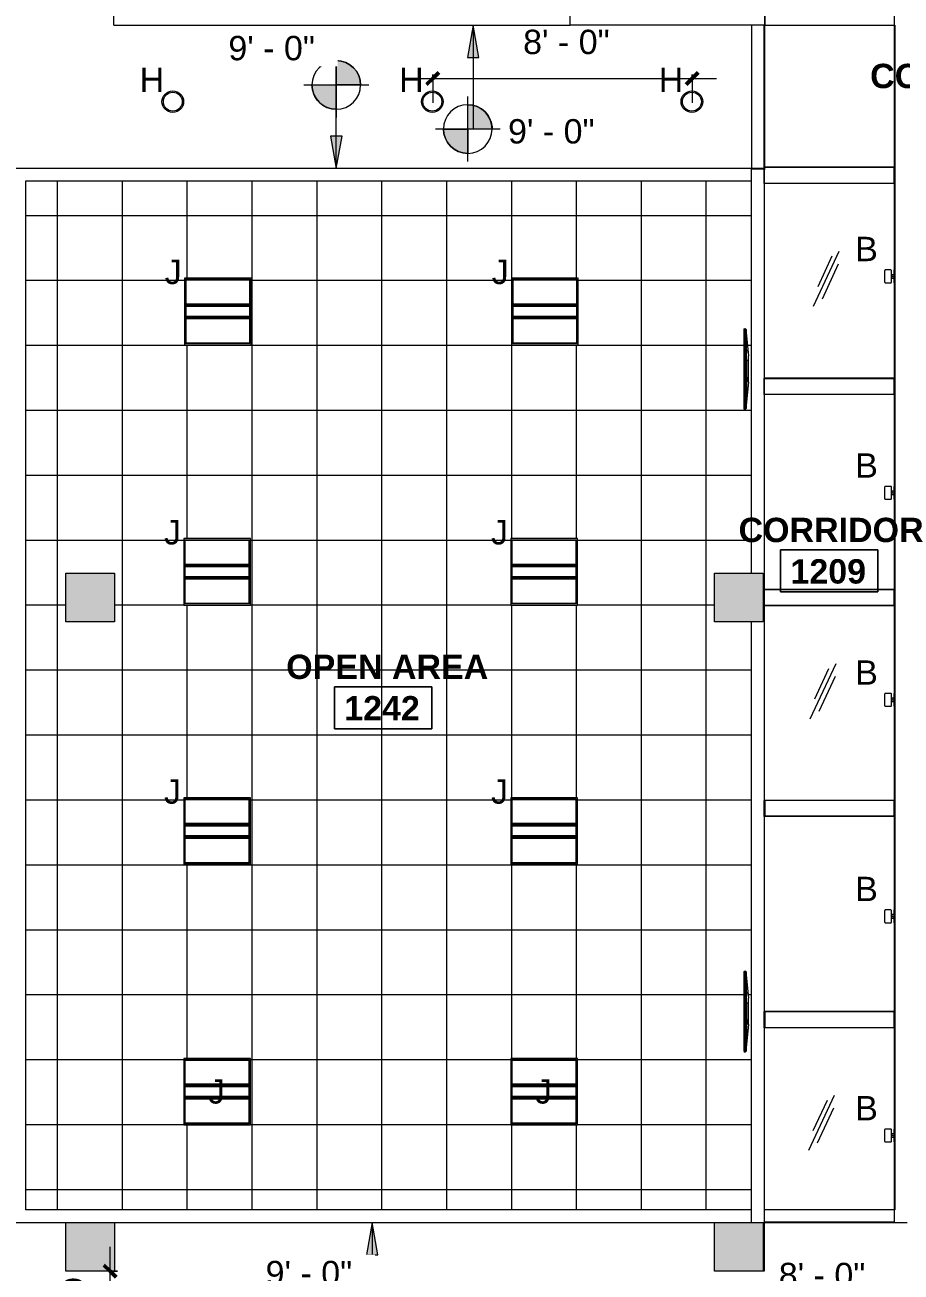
# Model space of a CAD drawing. Header units: inches. Extents: x -329 to 986, y -79 to 1436.
# Drawn here: x -8.7 to 315.4, y 457.2 to 918.1 of the extents above; entities that cross this region are included whole.
import ezdxf

# ---------------------------------------------------------------- set-up
doc = ezdxf.new("R2010")
doc.units = ezdxf.units.IN
doc.header["$LTSCALE"] = 48
doc.header["$MEASUREMENT"] = 0
for name, color, linetype, lineweight in [('A-ANNO-DIMS', 8, 'Continuous', 9), ('A-ANNO-DIMS-96', 8, 'Continuous', 9), ('A-AREA-IDEN', 1, 'Continuous', 9), ('A-CLNG', 214, 'Continuous', 13), ('A-CLNG-PATT', 214, 'Continuous', 13), ('A-DETL', 8, 'Continuous', 9), ('A-DETL-THIN', 8, 'Continuous', 9), ('A-WALL', 8, 'Continuous', 13), ('E-LITE-EQPM', 4, 'Continuous', 9), ('E-LITE-EQPM-IDEN', 4, 'Continuous', 9), ('G-ANNO-DIMS', 8, 'Continuous', 9), ('Q-SPCQ', 8, 'Continuous', 9), ('S-COLS', 8, 'Continuous', 13)]:
    doc.layers.add(name, color=color, linetype=linetype, lineweight=lineweight)
doc.styles.add('Arial', font='arial.ttf', dxfattribs={"height": 8.999999999999991})
doc.styles.add('Swis721 Lt BT', font='swissl.ttf', dxfattribs={"height": 8.999999999999998})
doc.styles.add('Swis721 Lt BT_B', font='', dxfattribs={"height": 8.999999999999991})
doc.styles.get('Swis721 Lt BT_B').set_extended_font_data('Swis721 Lt BT', bold=True)
doc.dimstyles.new('OTJ_-_3_32__Linear__1_2__Tolerance', dxfattribs={"dimscale": 12, "dimtxt": 9.49783549252963, "dimasz": 0.375, "dimexe": 0.75, "dimexo": 0.5000000000000001, "dimgap": 0.5, "dimtad": 1, "dimdec": 1, "dimrnd": 0.5, "dimzin": 3, "dimdsep": 46, "dimlunit": 4, "dimtxsty": 'Swis721 Lt BT', "dimblk1": 'OBLIQUE', "dimblk2": 'OBLIQUE', "dimsah": 1, "dimcen": 0.09, "dimdle": 0.75, "dimazin": 0, "dimtfac": 1, "dimtdec": 4, "dimtix": 1, "dimtmove": 0, "dimatfit": 3, "dimfxl": 1, "dimtvp": 1, "dimfrac": 2, "dimtolj": 1, "dimtzin": 0, "dimarcsym": 2})

# ---------------------------------------------------------------- blocks, each defined once
blk = doc.blocks.new('Concrete-Square-Column - 18 x 18-6977650-Level 12  RCP')
at = {"layer": 'S-COLS'}
blk.add_hatch(color=256, dxfattribs=at).paths.add_polyline_path([(9.00000000000034, -8.999999999999146), (9.00000000000034, 9.000000000001021), (-8.999999999999828, 9.000000000001021), (-8.999999999999828, -8.999999999999146), (-1.358233555763036, -8.999999999999146)], flags=0)
for p, q in [((-9.000000000000004, 8.999999999999998), (8.999999999999991, 8.999999999999998)), ((-9.000000000000004, -8.999999999999996), (-9.000000000000004, 8.999999999999998)), ((8.999999999999991, 8.999999999999998), (8.999999999999991, -8.999999999999996)), ((8.999999999999991, -8.999999999999996), (-9.000000000000004, -8.999999999999996))]:
    blk.add_line(p, q, dxfattribs=at)
blk = doc.blocks.new('Concrete-Square-Column - 18 x 18-7990294-Level 12  RCP')
at = {"layer": 'S-COLS'}
blk.add_hatch(color=256, dxfattribs=at).paths.add_polyline_path([(-8.999999999999657, -8.999999999999657), (9.00000000000051, -8.999999999999657), (9.00000000000051, 9.00000000000051), (-8.999999999999657, 9.00000000000051)], flags=0)
for p, q in [((-9.000000000000004, 8.999999999999998), (8.999999999999991, 8.999999999999998)), ((-9.000000000000004, -8.999999999999996), (-9.000000000000004, 8.999999999999998)), ((8.999999999999991, 8.999999999999998), (8.999999999999991, -8.999999999999996)), ((8.999999999999991, -8.999999999999996), (-9.000000000000004, -8.999999999999996))]:
    blk.add_line(p, q, dxfattribs=at)
blk = doc.blocks.new('L-Recessed-Axis-Plano - 2 X 2-4550865-Level 12  RCP')
at = {"layer": 'E-LITE-EQPM'}
for p, q in [((11.90625000000024, 11.87499999999966), (-11.90624999999975, 11.87499999999966)), ((-11.90624999999975, 11.87499999999966), (-11.90624999999975, -11.87500000000033)), ((-11.87499999999975, -11.56250000000099), (-11.87499999999975, 11.56249999999901)), ((-11.87499999999975, 11.56249999999901), (11.87500000000024, 11.56249999999901)), ((11.87500000000024, 11.56249999999901), (11.87500000000024, -11.56250000000099)), ((11.90625000000024, -11.87500000000033), (11.90625000000024, 11.87499999999966)), ((-11.87499999999974, 2.737406249999669), (11.87500000000024, 2.737406249999669)), ((11.87500000000024, 2.506846065747282), (-11.87499999999974, 2.506846065747282)), ((-11.87499999999974, 2.304862327499548), (11.87500000000024, 2.304862327499548)), ((-11.87499999999974, 2.200850357448503), (11.87500000000023, 2.200850357448503)), ((-11.87499999999975, 1.825572752108576), (11.87500000000023, 1.825572752108576)), ((-11.87499999999975, -1.82557275210924), (11.87500000000023, -1.82557275210924)), ((-11.87499999999974, -2.200850357449164), (11.87500000000023, -2.200850357449164)), ((-11.87499999999974, -2.30486232750021), (11.87500000000024, -2.30486232750021)), ((-11.87499999999974, -2.506846065747483), (11.87500000000024, -2.506846065747483)), ((-11.87499999999974, -2.737406250000332), (11.87500000000024, -2.737406250000332)), ((-11.90624999999975, -11.87500000000033), (11.90625000000024, -11.87500000000033)), ((11.87500000000024, -11.56250000000099), (-11.87499999999975, -11.56250000000099))]:
    blk.add_line(p, q, dxfattribs=at)
blk = doc.blocks.new('Samsung_6_series_smartTV__Television__TV_13081 - 32_ ES6305U-8276933-Level 12  RCP')
at = {"layer": 'Q-SPCQ'}
for p, q in [((-9.883028136011653, 5.029035433109211), (-10.07582600494252, 4.694229830510501)), ((-10.07582600494252, 4.694229830510503), (-9.727171150496346, 4.320374015786381)), ((19.91834568998103, 4.694229830510407), (-10.07582600494252, 4.694229830510504)), ((-9.88302813601166, 5.029035433109215), (19.72554782105017, 5.029035433109119)), ((19.91834568998103, 4.694229830510407), (19.56969083553484, 4.320374015786287)), ((19.72554782105017, 5.029035433109119), (19.91834568998103, 4.6942298305104)), ((19.56969083553485, 4.320374015786289), (-9.727171150496346, 4.320374015786383)), ((0.06561679790041806, 3.493602362242768), (-8.452636602244295, 4.320374015786057)), ((-7.742781953569135, 4.25147635870877), (-6.627296190602805, 4.143208622891506)), ((-5.511810824960206, 4.034940925637954), (0.05163272530637641, 3.494959639876754)), ((0.06561679789982895, 3.49360236224303), (0.4593175853014011, 3.493602362243029)), ((0.4593175853014037, 3.493602362243029), (1.837270341206914, 3.493602362243024)), ((8.005249343831599, 4.123523622085521), (1.837270341206918, 4.123523622085541)), ((1.837270341206918, 4.123523622085552), (1.837270341206915, 3.493602362243024)), ((1.837270341206915, 3.493602362243024), (8.005249343831595, 3.493602362243004)), ((8.005249343831595, 3.493602362243006), (8.005249343831599, 4.123523622085523)), ((8.005249343831595, 3.493602362243004), (9.383202099737098, 3.493602362243)), ((9.383202099737098, 3.493602362243), (9.776902887138672, 3.493602362242998)), ((18.29515628728091, 4.320374015785716), (9.77690288713927, 3.493602362242597)), ((10.89238857583694, 3.601870090851377), (12.00787426453445, 3.710137819460158)), ((16.46981602417963, 4.143208637308304), (18.29515628728091, 4.320374015785716))]:
    blk.add_line(p, q, dxfattribs=at)
at = {"layer": 'Q-SPCQ', "flags": 128}
for points in [[(0.659913955256726, 3.88730314964214), (0.6559655949704003, 3.922345816406911), (0.6443185013830938, 3.95563129753467), (0.6255567084013004, 3.985490520013593), (0.6006210106675535, 4.010426217747344), (0.5707617881886285, 4.02918801072914), (0.5374763070608733, 4.040835104316446), (0.5024336402960993, 4.044783464602776), (0.4673909735313246, 4.040835104316447), (0.4341054924035694, 4.029188010729142), (0.4042462699246431, 4.010426217747346), (0.3793105721908955, 3.985490520013602), (0.3605487792091015, 3.955631297534673), (0.348901685621793, 3.922345816406921), (0.3449533253354659, 3.887303149642145)], [(0.3449533253354659, 3.887303149642146), (0.3489016856217923, 3.852260482877369), (0.3605487792090995, 3.818975001749617), (0.3793105721908929, 3.789115779270694), (0.4042462699246391, 3.764180081536944), (0.4341054924035634, 3.745418288555148), (0.4673909735313179, 3.733771194967843), (0.5024336402960913, 3.729822834681513), (0.5374763070608647, 3.733771194967842), (0.5707617881886199, 3.745418288555146), (0.6006210106675455, 3.76418008153694), (0.6255567084012937, 3.789115779270684), (0.6443185013830878, 3.818975001749606), (0.6559655949703976, 3.852260482877364), (0.659913955256726, 3.887303149642134)], [(1.135565825386473, 3.887303149642144), (1.131617465100146, 3.922345816406919), (1.119970371512837, 3.955631297534673), (1.101208578531044, 3.985490520013601), (1.076272880797296, 4.010426217747345), (1.046413658318371, 4.029188010729141), (1.013128177190616, 4.040835104316446), (0.9780855104258422, 4.044783464602774), (0.9430428436610682, 4.040835104316445), (0.9097573625333136, 4.02918801072914), (0.879898140054388, 4.010426217747344), (0.8549624423206411, 3.985490520013596), (0.8362006493388477, 3.955631297534672), (0.8245535557515399, 3.922345816406919), (0.8206051954652128, 3.887303149642143)], [(0.8206051954652128, 3.887303149642144), (0.8245535557515399, 3.852260482877368), (0.8362006493388471, 3.818975001749616), (0.8549624423206411, 3.789115779270693), (0.879898140054388, 3.764180081536943), (0.9097573625333136, 3.745418288555147), (0.9430428436610682, 3.733771194967842), (0.9780855104258422, 3.729822834681513), (1.013128177190616, 3.733771194967841), (1.046413658318371, 3.745418288555146), (1.076272880797296, 3.764180081536942), (1.101208578531044, 3.789115779270691), (1.119970371512838, 3.818975001749614), (1.131617465100146, 3.852260482877367), (1.135565825386473, 3.887303149642143)], [(1.607847563033137, 3.887303149642143), (1.603899202746809, 3.922345816406919), (1.592252109159502, 3.955631297534672), (1.573490316177708, 3.9854905200136), (1.54855461844396, 4.010426217747344), (1.518695395965034, 4.029188010729139), (1.48540991483728, 4.040835104316445), (1.450367248072506, 4.044783464602774), (1.415324581307732, 4.040835104316445), (1.382039100179977, 4.029188010729139), (1.352179877701052, 4.010426217747344), (1.327244179967305, 3.985490520013594), (1.308482386985511, 3.955631297534671), (1.296835293398203, 3.922345816406919), (1.292886933111876, 3.887303149642143)], [(1.292886933111876, 3.887303149642143), (1.296835293398203, 3.852260482877367), (1.308482386985511, 3.818975001749614), (1.327244179967304, 3.789115779270691), (1.352179877701052, 3.764180081536942), (1.382039100179977, 3.745418288555146), (1.415324581307732, 3.733771194967841), (1.450367248072506, 3.729822834681512), (1.48540991483728, 3.73377119496784), (1.518695395965035, 3.745418288555145), (1.54855461844396, 3.764180081536941), (1.573490316177708, 3.789115779270685), (1.592252109159502, 3.818975001749613), (1.60389920274681, 3.852260482877366), (1.607847563033137, 3.887303149642142)]]:
    blk.add_lwpolyline(points, dxfattribs=at)
at = {"layer": 'Q-SPCQ'}
for centre, radius, start, end in [((0.5024336402960959, 3.887303149642141), 0.15748031496063, 5.104790263748944e-13, 180.0000000000002), ((0.5024336402960959, 3.887303149642141), 0.1574803149606299, 180.0000000000002, 5.088887490341627e-14), ((0.9780855104258429, 3.887303149642141), 0.1574803149606301, 5.13659581056358e-13, 180.0000000000002), ((0.9780855104258429, 3.887303149642141), 0.1574803149606298, 180.0000000000002, 5.088887490341627e-14), ((1.450367248072506, 3.887303149642141), 0.1574803149606301, 5.13659581056358e-13, 180.0000000000002), ((1.450367248072506, 3.887303149642141), 0.1574803149606299, 180.0000000000002, 1.017777498068325e-13)]:
    blk.add_arc(centre, radius, start, end, dxfattribs=at)
blk = doc.blocks.new('Samsung_6_series_smartTV__Television__TV_13081 - 32_ ES6305U-V4-Level 12  RCP')
at = {"layer": 'Q-SPCQ'}
for p, q in [((-9.883028136011653, 5.029035433109211), (-10.07582600494252, 4.694229830510501)), ((-10.07582600494252, 4.694229830510503), (-9.727171150496346, 4.320374015786381)), ((19.91834568998103, 4.694229830510407), (-10.07582600494252, 4.694229830510504)), ((-9.88302813601166, 5.029035433109215), (19.72554782105017, 5.029035433109119)), ((19.91834568998103, 4.694229830510407), (19.56969083553484, 4.320374015786287)), ((19.72554782105017, 5.029035433109119), (19.91834568998103, 4.6942298305104)), ((19.56969083553485, 4.320374015786289), (-9.727171150496346, 4.320374015786383)), ((0.0656167979005886, 3.493602362242768), (-8.452636602244125, 4.320374015786057)), ((-7.742781953568794, 4.25147635870877), (-6.640720641118036, 4.144511584265159)), ((-5.511810824959865, 4.034940925637954), (0.0656167979005886, 3.493602362242768)), ((0.06561679789982895, 3.49360236224303), (0.4593175853014011, 3.493602362243029)), ((0.4593175853014037, 3.493602362243029), (1.837270341206914, 3.493602362243024)), ((8.005249343831599, 4.123523622085521), (1.837270341206918, 4.123523622085541)), ((1.837270341206918, 4.123523622085552), (1.837270341206915, 3.493602362243024)), ((1.837270341206915, 3.493602362243024), (8.005249343831595, 3.493602362243004)), ((8.005249343831595, 3.493602362243006), (8.005249343831599, 4.123523622085523)), ((8.005249343831595, 3.493602362243004), (9.383202099737098, 3.493602362243)), ((9.383202099737098, 3.493602362243), (9.776902887138672, 3.493602362242998)), ((18.29515628728279, 4.320374015785887), (9.77690288713944, 3.493602362242597)), ((10.89238857583712, 3.601870090851377), (12.00787426453479, 3.710137819460328)), ((16.46981602417997, 4.143208637308304), (18.29515628728279, 4.320374015785887))]:
    blk.add_line(p, q, dxfattribs=at)
at = {"layer": 'Q-SPCQ', "flags": 128}
for points in [[(0.659913955256726, 3.88730314964214), (0.6559655949704003, 3.922345816406911), (0.6443185013830938, 3.95563129753467), (0.6255567084013004, 3.985490520013593), (0.6006210106675535, 4.010426217747344), (0.5707617881886285, 4.02918801072914), (0.5374763070608733, 4.040835104316446), (0.5024336402960993, 4.044783464602776), (0.4673909735313246, 4.040835104316447), (0.4341054924035694, 4.029188010729142), (0.4042462699246431, 4.010426217747346), (0.3793105721908955, 3.985490520013602), (0.3605487792091015, 3.955631297534673), (0.348901685621793, 3.922345816406921), (0.3449533253354659, 3.887303149642145)], [(0.3449533253354659, 3.887303149642146), (0.3489016856217923, 3.852260482877369), (0.3605487792090995, 3.818975001749617), (0.3793105721908929, 3.789115779270694), (0.4042462699246391, 3.764180081536944), (0.4341054924035634, 3.745418288555148), (0.4673909735313179, 3.733771194967843), (0.5024336402960913, 3.729822834681513), (0.5374763070608647, 3.733771194967842), (0.5707617881886199, 3.745418288555146), (0.6006210106675455, 3.76418008153694), (0.6255567084012937, 3.789115779270684), (0.6443185013830878, 3.818975001749606), (0.6559655949703976, 3.852260482877364), (0.659913955256726, 3.887303149642134)], [(1.135565825386473, 3.887303149642144), (1.131617465100146, 3.922345816406919), (1.119970371512837, 3.955631297534673), (1.101208578531044, 3.985490520013601), (1.076272880797296, 4.010426217747345), (1.046413658318371, 4.029188010729141), (1.013128177190616, 4.040835104316446), (0.9780855104258422, 4.044783464602774), (0.9430428436610682, 4.040835104316445), (0.9097573625333136, 4.02918801072914), (0.879898140054388, 4.010426217747344), (0.8549624423206411, 3.985490520013596), (0.8362006493388477, 3.955631297534672), (0.8245535557515399, 3.922345816406919), (0.8206051954652128, 3.887303149642143)], [(0.8206051954652128, 3.887303149642144), (0.8245535557515399, 3.852260482877368), (0.8362006493388471, 3.818975001749616), (0.8549624423206411, 3.789115779270693), (0.879898140054388, 3.764180081536943), (0.9097573625333136, 3.745418288555147), (0.9430428436610682, 3.733771194967842), (0.9780855104258422, 3.729822834681513), (1.013128177190616, 3.733771194967841), (1.046413658318371, 3.745418288555146), (1.076272880797296, 3.764180081536942), (1.101208578531044, 3.789115779270691), (1.119970371512838, 3.818975001749614), (1.131617465100146, 3.852260482877367), (1.135565825386473, 3.887303149642143)], [(1.607847563033137, 3.887303149642143), (1.603899202746809, 3.922345816406919), (1.592252109159502, 3.955631297534672), (1.573490316177708, 3.9854905200136), (1.54855461844396, 4.010426217747344), (1.518695395965034, 4.029188010729139), (1.48540991483728, 4.040835104316445), (1.450367248072506, 4.044783464602774), (1.415324581307732, 4.040835104316445), (1.382039100179977, 4.029188010729139), (1.352179877701052, 4.010426217747344), (1.327244179967305, 3.985490520013594), (1.308482386985511, 3.955631297534671), (1.296835293398203, 3.922345816406919), (1.292886933111876, 3.887303149642143)], [(1.292886933111876, 3.887303149642143), (1.296835293398203, 3.852260482877367), (1.308482386985511, 3.818975001749614), (1.327244179967304, 3.789115779270691), (1.352179877701052, 3.764180081536942), (1.382039100179977, 3.745418288555146), (1.415324581307732, 3.733771194967841), (1.450367248072506, 3.729822834681512), (1.48540991483728, 3.73377119496784), (1.518695395965035, 3.745418288555145), (1.54855461844396, 3.764180081536941), (1.573490316177708, 3.789115779270685), (1.592252109159502, 3.818975001749613), (1.60389920274681, 3.852260482877366), (1.607847563033137, 3.887303149642142)]]:
    blk.add_lwpolyline(points, dxfattribs=at)
at = {"layer": 'Q-SPCQ'}
for centre, radius, start, end in [((0.5024336402960959, 3.887303149642141), 0.15748031496063, 5.104790263748944e-13, 180.0000000000002), ((0.5024336402960959, 3.887303149642141), 0.1574803149606299, 180.0000000000002, 5.088887490341627e-14), ((0.9780855104258429, 3.887303149642141), 0.1574803149606301, 5.13659581056358e-13, 180.0000000000002), ((0.9780855104258429, 3.887303149642141), 0.1574803149606298, 180.0000000000002, 5.088887490341627e-14), ((1.450367248072506, 3.887303149642141), 0.1574803149606301, 5.13659581056358e-13, 180.0000000000002), ((1.450367248072506, 3.887303149642141), 0.1574803149606299, 180.0000000000002, 1.017777498068325e-13)]:
    blk.add_arc(centre, radius, start, end, dxfattribs=at)
blk = doc.blocks.new('Ceilings 7 - Ceilings 1-8417624-Level 12  RCP')
at = {"layer": 'A-CLNG'}
for p, q in [((264.7025461597314, 865.5341135076516), (312.8900461643946, 865.5341135076516)), ((264.7025461597314, 864.985841874076), (264.7025461597314, 865.0966135076518)), ((312.8900461643946, 865.5341135076516), (312.8900461643946, 859.5341135076516)), ((312.8900461643946, 859.5341135076516), (264.7025461597314, 859.5341135076516)), ((264.827546159732, 781.5138430182323), (264.827546159732, 787.5138430182323)), ((264.827546159732, 787.5138430182323), (313.0150461643951, 787.5138430182323)), ((313.0150461643951, 787.5138430182323), (313.0150461643951, 781.5138430182323)), ((313.0150461643951, 781.5138430182323), (264.827546159732, 781.5138430182323)), ((264.8291360248002, 703.4589567856815), (264.8291360248002, 709.4589567856815)), ((264.8291360248002, 709.4589567856815), (313.0166360294633, 709.4589567856815)), ((313.0166360294633, 709.4589567856815), (313.0166360294633, 703.4589567856815)), ((313.0166360294633, 703.4589567856815), (264.8291360248002, 703.4589567856815)), ((265.075729352338, 625.6750444313142), (265.075729352338, 631.6750444313142)), ((265.075729352338, 631.6750444313142), (313.0775461643939, 631.6750444313142)), ((313.0775461643939, 625.6750444313142), (265.075729352338, 625.6750444313142)), ((265.0915942648514, 547.5134797398536), (265.0915942648514, 553.5134797398536)), ((265.0915942648514, 553.5134797398536), (313.077546164394, 553.5134797398536)), ((313.077546164394, 547.5134797398536), (265.0915942648514, 547.5134797398536))]:
    blk.add_line(p, q, dxfattribs=at)
blk = doc.blocks.new('Lighting-Wall_Cooper_Eon-Lumiere-LED - Lighting-Wall_Cooper_Eon-Lumiere-LED-8565885-Level 12  RCP')
at = {"layer": 'E-LITE-EQPM'}
for p, q in [((309.3275461643944, 823.035441695985), (309.3275461643944, 827.399062545065)), ((311.6343565889346, 827.592252120525), (309.5207357398543, 827.592252120525)), ((311.8274820524409, 825.2138475735758), (312.6648417068411, 825.2138475735757)), ((311.8275461643946, 823.035441695985), (311.8275461643946, 827.399062545065)), ((311.9836086304473, 825.960443026626), (311.9836086304473, 825.2138475735758)), ((311.9836086304473, 825.960443026626), (312.8275461643943, 825.960443026626)), ((312.6648417068411, 825.2138475735757), (312.6648417068411, 824.4672521205255)), ((312.8275461643943, 825.2138475735758), (312.6648417068411, 825.2138475735758)), ((312.8275461643943, 827.5888475735752), (313.0775461643944, 827.5888475735752)), ((312.8275461643943, 822.8388475735752), (312.8275461643943, 827.5888475735752)), ((309.5207357398543, 822.842252120525), (311.6343565889346, 822.842252120525)), ((312.6648417068411, 824.4672521205255), (311.8274820524409, 824.4672521205255)), ((312.8275461643943, 822.8388475735752), (313.0775461643944, 822.8388475735752))]:
    blk.add_line(p, q, dxfattribs=at)
for centre, radius, start, end in [((309.5207357398543, 827.399062545065), 0.1931895754599395, 90, 180), ((311.6343565889346, 827.399062545065), 0.1931895754599964, 0, 90), ((309.5207357398543, 823.035441695985), 0.1931895754599395, 180, 269.9999999999996), ((311.6343565889346, 823.035441695985), 0.1931895754599395, 269.9999999999996, 0)]:
    blk.add_arc(centre, radius, start, end, dxfattribs=at)
blk = doc.blocks.new('L-PENDANT_FOCAL POINT 3_5 CYLINDER - L-PENDANT_FOCAL POINT 3_5 CYLINDER-8597710-Level 12  RCP')
at = {"layer": 'E-LITE-EQPM'}
for radius in [4.000000000000003, 3.500000000000002]:
    blk.add_circle((-0.1249999999999774, 0), radius, dxfattribs=at)
blk = doc.blocks.new('Room Tag - Room Name and Number-3379422-Level 12  RCP')
at = {"layer": 'A-AREA-IDEN'}
for p, q in [((-0.1880646717928032, -0.1635729993857746), (-0.1880646717928032, -0.001823739990654245)), ((-0.1880646717928032, -0.001823739990654244), (0.1869353282071967, -0.001823739990654244)), ((0.1869353282071967, -0.001823739990655456), (-0.1880646717928029, -0.001823739990654244)), ((-0.1880646717928029, -0.001823739990654251), (-0.1880646717928032, -0.1635729993857734)), ((0.1869353282071967, -0.001823739990654244), (0.1869353282071967, -0.1635729993857746)), ((0.1869353282071964, -0.1635729993857746), (0.1869353282071967, -0.001823739990655458)), ((0.1869353282071967, -0.1635729993857746), (-0.1880646717928032, -0.1635729993857746)), ((-0.1880646717928032, -0.1635729993857734), (0.1869353282071964, -0.1635729993857746))]:
    blk.add_line(p, q, dxfattribs=at)
blk = doc.blocks.new('Spot Elevations - Spot Elevation - Target Filled-49714-Level 12  RCP')
at = {"layer": 'G-ANNO-DIMS'}
h = blk.add_hatch(color=256, dxfattribs=at)
edge = h.paths.add_edge_path(flags=0)
edge.add_line((1.249000902703301e-16, 0), (-0.09374999999999985, 0))
edge.add_arc((4.891920202254595e-16, -2.60208521396521e-16), 0.09375000000000024, 90.00000000000063, 180.0000000000003, ccw=False)
edge.add_line((1.249000902703301e-16, 0.09375000000000007), (1.249000902703301e-16, 0))
h = blk.add_hatch(color=256, dxfattribs=at)
edge = h.paths.add_edge_path(flags=0)
edge.add_line((1.249000902703301e-16, 0), (0.09375000000000029, 0))
edge.add_arc((2.289834988289385e-16, 6.245004513516504e-17), 0.09374999999999996, 269.99999999999955, 359.99999999999966, ccw=False)
edge.add_line((1.249000902703301e-16, -0.09375), (1.249000902703301e-16, 0))
for p, q in [((-2.706168622523819e-16, 0.1243846875261664), (-2.706168622523819e-16, -0.125)), ((1.249000902703301e-16, 0), (1.249000902703301e-16, 0.09375000000000007)), ((0.1250000000000001, 7.067913962433002e-16), (-0.1249999999999998, 7.067913962433002e-16)), ((-0.09374999999999985, 0), (1.249000902703301e-16, 0)), ((1.249000902703301e-16, 0), (1.249000902703301e-16, -0.09375)), ((0.09375000000000029, 0), (1.249000902703301e-16, 0))]:
    blk.add_line(p, q, dxfattribs=at)
blk.add_circle((1.249000902703301e-16, 0), 0.09375000000000007, dxfattribs=at)
for centre, radius, start, end in [((4.891920202254595e-16, -2.60208521396521e-16), 0.09375000000000024, 90.0000000000002, 179.9999999999999), ((2.289834988289385e-16, 6.245004513516504e-17), 0.09374999999999996, 269.9999999999992, 359.9999999999993)]:
    blk.add_arc(centre, radius, start, end, dxfattribs=at)
blk = doc.blocks.new('DIMBLOCK5-Level 12  RCP')
at = {"layer": 'A-ANNO-DIMS-96', "transparency": 16777216}
for p, q in [((22.79534286071425, 434.1113008635234), (22.79534286071425, 466.5341135076521)), ((25.61336234537478, 457.5341135076521), (13.79534286071425, 457.5341135076521)), ((22.79534286071425, 457.5341135076521), (25.61336234537478, 457.5341135076521)), ((34.57754615973055, 434.1113008635234), (13.79534286071425, 434.1113008635234)), ((22.79534286071425, 434.1113008635234), (34.57754615973055, 434.1113008635234))]:
    blk.add_line(p, q, dxfattribs=at)
at = {"layer": 'A-ANNO-DIMS-96', "lineweight": 50, "transparency": 16777216}
for p, q in [((22.79534286071425, 457.5341135076521), (20.54534286071425, 459.7841135076521)), ((22.79534286071425, 457.5341135076521), (25.04534286071425, 455.2841135076521)), ((22.79534286071425, 434.1113008635234), (20.54534286071425, 436.3613008635234)), ((22.79534286071425, 434.1113008635234), (25.04534286071425, 431.8613008635234))]:
    blk.add_line(p, q, dxfattribs=at)
at = {"layer": 'A-ANNO-DIMS-96', "color": 0, "transparency": 16777216, "insert": (4.78015699006992, 437.3048071010174), "char_height": 8.999999999999998, "width": 20.44296020296854, "attachment_point": 1, "rotation": 90, "line_spacing_factor": 1.005061956881442, "style": 'Swis721 Lt BT'}
blk.add_mtext('EQ', dxfattribs=at)
blk = doc.blocks.new('_Oblique')
at = {"color": 0, "linetype": 'ByBlock', "lineweight": -2}
blk.add_line((-0.5, -0.5), (0.5, 0.5), dxfattribs=at)
blk = doc.blocks.new('DIMBLOCK7-Level 12  RCP')
at = {"layer": 'A-ANNO-DIMS-96', "transparency": 16777216}
for p, q in [((227.7025461597305, 442.6139510227331), (341.7025461597305, 442.6139510227331)), ((236.7025461597305, 445.6187134619852), (236.7025461597305, 433.6139510227331)), ((236.7025461597305, 442.6139510227331), (236.7025461597305, 445.6187134619853)), ((332.7025461597305, 446.3759882193945), (332.7025461597305, 433.6139510227331)), ((332.7025461597305, 442.6139510227331), (332.7025461597305, 446.3759882193946))]:
    blk.add_line(p, q, dxfattribs=at)
at = {"layer": 'A-ANNO-DIMS-96', "lineweight": 50, "transparency": 16777216}
for p, q in [((236.7025461597305, 442.6139510227331), (234.4525461597305, 440.3639510227331)), ((236.7025461597305, 442.6139510227331), (238.9525461597305, 444.8639510227331)), ((332.7025461597305, 442.6139510227331), (330.4525461597305, 440.3639510227331)), ((332.7025461597305, 442.6139510227331), (334.9525461597305, 444.8639510227331))]:
    blk.add_line(p, q, dxfattribs=at)
at = {"layer": 'A-ANNO-DIMS-96', "color": 0, "transparency": 16777216, "insert": (270.1542743338716, 460.6291368933774), "char_height": 8.999999999999998, "width": 34.9158523820613, "attachment_point": 1, "line_spacing_factor": 1.005061956881442, "style": 'Swis721 Lt BT'}
blk.add_mtext('8\' - 0"', dxfattribs=at)
blk = doc.blocks.new('DIMBLOCK11-Level 12  RCP')
at = {"layer": 'A-ANNO-DIMS-96', "lineweight": 50, "transparency": 16777216}
for p, q in [((142.1400461597316, 898.3563277257736), (144.3900461597316, 900.6063277257736)), ((238.1400461597316, 898.3563277257736), (240.3900461597316, 900.6063277257736)), ((142.1400461597316, 898.3563277257736), (139.8900461597316, 896.1063277257736)), ((238.1400461597316, 898.3563277257736), (235.8900461597316, 896.1063277257736))]:
    blk.add_line(p, q, dxfattribs=at)
at = {"layer": 'A-ANNO-DIMS-96', "transparency": 16777216}
for p, q in [((142.1400461597316, 899.7841135076519), (142.1400461597316, 889.3563277257736)), ((142.1400461597316, 898.3563277257736), (142.1400461597316, 899.7841135076519)), ((238.1400461597316, 899.7841135076519), (238.1400461597316, 889.3563277257736)), ((238.1400461597316, 898.3563277257736), (238.1400461597316, 899.7841135076519)), ((133.1400461597316, 898.3563277257736), (247.1400461597316, 898.3563277257736))]:
    blk.add_line(p, q, dxfattribs=at)
at = {"layer": 'A-ANNO-DIMS-96', "color": 0, "transparency": 16777216, "insert": (175.5917743338727, 916.3715135964179), "char_height": 8.999999999999998, "width": 34.9158523820613, "attachment_point": 1, "line_spacing_factor": 1.005061956881442, "style": 'Swis721 Lt BT'}
blk.add_mtext('8\' - 0"', dxfattribs=at)

msp = doc.modelspace()

# ---------------------------------------------------------------- hatches: boundary and pattern name
at = {"layer": 'G-ANNO-DIMS'}
for points in [[(157.1330068326322, 918.0657648208855), (155.0170830641306, 906.0657648208855), (159.2489306011337, 906.0657648208855)], [(106.4986252348855, 865.0966135076523), (108.6145490033871, 877.0966135076523), (104.3827014663839, 877.0966135076523)], [(119.7777873664833, 475.5555772189668), (117.6618635979817, 463.5555772189668), (121.8937111349849, 463.5555772189668)]]:
    msp.add_hatch(color=256, dxfattribs=at).paths.add_polyline_path(points, flags=0)

# ---------------------------------------------------------------- linework, layer by layer
at = {"layer": 'A-CLNG'}
for p, q in [((264.8900461643946, 865.5341135076516), (264.8900461643946, 918.0657648208852)), ((312.8900461643946, 918.0657648208849), (312.8900461643945, 865.5341135076513)), ((-8.297453840268624, 480.1805772189669), (-8.2974538402686, 860.4716135076523)), ((-8.2974538402686, 860.4716135076523), (260.0775461597317, 860.4716135076523)), ((264.8900461643944, 787.5138430182323), (264.8900461643946, 859.5341135076516)), ((312.8900461643945, 859.5341135076516), (312.8900461643944, 787.5138430182321)), ((74.96744513121942, 824.5366859600408), (50.34244513121942, 824.5366859600412)), ((50.34244513121942, 824.5366859600412), (50.34244513121904, 799.9741859600412)), ((74.96744513121904, 799.9741859600408), (74.96744513121942, 824.5366859600408)), ((195.9149918759257, 824.5366859600405), (171.2899918759257, 824.5366859600408)), ((171.2899918759257, 824.5366859600408), (171.2899918759253, 799.9741859600408)), ((195.9149918759253, 799.9741859600405), (195.9149918759257, 824.5366859600405)), ((50.34244513121904, 799.9741859600412), (74.96744513121904, 799.9741859600408)), ((171.2899918759253, 799.9741859600408), (195.9149918759253, 799.9741859600405)), ((264.8900461643943, 709.4589567856815), (264.8900461643944, 781.5138430182323)), ((312.8900461643944, 781.5138430182321), (312.8900461643942, 709.4589567856814)), ((74.70254615973315, 728.3075975735725), (50.07754615973315, 728.3075975735726)), ((50.07754615973317, 728.3075975735726), (50.07754615973307, 703.7450975735726)), ((74.70254615973305, 703.7450975735724), (74.70254615973315, 728.3075975735724)), ((195.6500929044394, 728.307597573572), (171.0250929044394, 728.3075975735721)), ((171.0250929044394, 728.3075975735721), (171.0250929044393, 703.7450975735721)), ((195.6500929044393, 703.745097573572), (195.6500929044394, 728.307597573572)), ((50.07754615973307, 703.7450975735725), (74.70254615973306, 703.7450975735724)), ((171.0250929044393, 703.745097573572), (195.6500929044393, 703.745097573572)), ((264.8900461643939, 480.1805772189665), (264.8900461643943, 703.4589567856817)), ((312.8900461643942, 703.4589567856815), (312.8900461643941, 631.6750444313142)), ((74.70254615973276, 632.4950975735745), (50.07754615973277, 632.4950975735746)), ((50.07754615973278, 632.4950975735746), (50.07754615973268, 607.9325975735746)), ((74.70254615973266, 607.9325975735744), (74.70254615973276, 632.4950975735744)), ((195.650092904439, 632.4950975735741), (171.025092904439, 632.4950975735742)), ((171.025092904439, 632.4950975735742), (171.0250929044389, 607.9325975735742)), ((195.6500929044389, 607.9325975735741), (195.650092904439, 632.4950975735741)), ((312.8900461643941, 625.6750444313142), (312.890046164394, 553.5134797398534)), ((50.07754615973268, 607.9325975735745), (74.70254615973268, 607.9325975735744)), ((171.0250929044389, 607.9325975735741), (195.6500929044389, 607.9325975735741)), ((312.890046164394, 547.5134797398536), (312.8900461643939, 480.1805772189663)), ((74.70254615973238, 536.1825975735745), (50.07754615973239, 536.1825975735746)), ((50.07754615973239, 536.1825975735746), (50.0775461597323, 511.6200975735746)), ((74.7025461597323, 511.6200975735744), (74.70254615973238, 536.1825975735744)), ((195.6500929044386, 536.1825975735741), (171.0250929044386, 536.1825975735742)), ((171.0250929044387, 536.1825975735742), (171.0250929044385, 511.6200975735742)), ((195.6500929044385, 511.620097573574), (195.6500929044386, 536.182597573574)), ((50.0775461597323, 511.6200975735745), (74.7025461597323, 511.6200975735744)), ((171.0250929044385, 511.6200975735741), (195.6500929044385, 511.620097573574)), ((260.0775461597314, 480.1805772189669), (-8.297453840268643, 480.1805772189669))]:
    msp.add_line(p, q, dxfattribs=at)
at = {"layer": 'A-CLNG-PATT'}
for p, q in [((3.234000000000042, 860.4716135076529), (3.233999999999972, 480.1805772189673)), ((27.23400000000004, 860.4716135076529), (27.23399999999997, 480.1805772189673)), ((51.23400000000004, 860.4716135076529), (51.23400000000004, 824.5366859600416)), ((75.23400000000004, 860.4716135076529), (75.23399999999997, 480.1805772189674)), ((99.23400000000004, 860.4716135076529), (99.23399999999997, 480.1805772189674)), ((123.234, 860.4716135076529), (123.234, 480.1805772189674)), ((147.234, 860.4716135076529), (147.234, 480.1805772189674)), ((171.234, 860.4716135076529), (171.234, 728.3075975735727)), ((195.234, 860.4716135076529), (195.234, 824.5366859600412)), ((219.234, 860.4716135076529), (219.234, 480.1805772189674)), ((243.234, 860.4716135076529), (243.234, 480.1805772189674)), ((-8.297453840268474, 847.76), (260.0775461597319, 847.76)), ((-8.297453840268474, 823.76), (50.34244513121956, 823.76)), ((74.96744513121959, 823.76), (171.2899918759258, 823.76)), ((195.9149918759259, 823.76), (260.0775461597318, 823.76)), ((-8.297453840268503, 799.76), (257.3923386445015, 799.76)), ((51.23400000000003, 799.9741859600418), (51.23400000000002, 728.3075975735732)), ((195.234, 799.9741859600412), (195.234, 728.3075975735725)), ((258.4958550964204, 799.76), (260.0775461597318, 799.76)), ((-8.297453840268503, 775.76), (260.0775461597317, 775.76)), ((-8.297453840268503, 751.76), (260.0775461597316, 751.76)), ((-8.297453840268503, 727.76), (50.07754615973326, 727.76)), ((74.70254615973319, 727.76), (171.0250929044397, 727.76)), ((195.6500929044396, 727.76), (260.0775461597316, 727.76)), ((-8.297453840268503, 703.76), (6.390046159730275, 703.76)), ((24.39004615973053, 703.76), (50.07754615973317, 703.76)), ((51.23400000000002, 703.745097573573), (51.234, 632.4950975735752)), ((74.70254615973319, 703.76), (171.0250929044395, 703.76)), ((171.234, 703.7450975735725), (171.234, 632.4950975735745)), ((195.234, 703.7450975735724), (195.234, 632.4950975735745)), ((195.6500929044394, 703.76), (246.390046159732, 703.76)), ((-8.297453840268531, 679.76), (260.0775461597316, 679.76)), ((-8.297453840268531, 655.76), (260.0775461597316, 655.76)), ((-8.297453840268531, 631.76), (50.07754615973283, 631.76)), ((74.70254615973285, 631.76), (171.0250929044392, 631.76)), ((195.6500929044393, 631.76), (260.0775461597316, 631.76)), ((-8.297453840268531, 607.76), (260.0775461597316, 607.76)), ((51.23399999999999, 607.9325975735751), (51.23399999999998, 536.1825975735749)), ((171.234, 607.9325975735745), (171.234, 536.1825975735745)), ((195.234, 607.9325975735744), (195.234, 536.1825975735745)), ((-8.29745384026856, 583.76), (260.0775461597316, 583.76)), ((-8.29745384026856, 559.76), (257.3889528384937, 559.76)), ((258.7325799856054, 559.76), (260.0775461597316, 559.76)), ((-8.29745384026856, 535.76), (50.07754615973258, 535.76)), ((74.70254615973259, 535.76), (171.0250929044388, 535.76)), ((195.6500929044389, 535.76), (260.0775461597316, 535.76)), ((-8.29745384026856, 511.76), (50.07754615973241, 511.76)), ((74.70254615973242, 511.76), (171.0250929044387, 511.76)), ((195.6500929044388, 511.76), (260.0775461597316, 511.76)), ((51.23399999999998, 511.6200975735746), (51.23399999999997, 480.1805772189673)), ((171.234, 511.6200975735744), (171.234, 480.1805772189674)), ((195.234, 511.6200975735744), (195.234, 480.1805772189674)), ((-8.29745384026856, 487.76), (260.0775461597316, 487.76))]:
    msp.add_line(p, q, dxfattribs=at)
at = {"layer": 'A-DETL'}
for p, q in [((292.3817362146143, 834.4384554849911), (282.8728253254484, 814.0465302766661)), ((289.7805662076214, 832.6241258258971), (284.5506652185801, 821.4085669613183)), ((292.1737377116567, 829.7529515971954), (286.1514274818517, 816.8380656319227)), ((291.200445737225, 681.9700862721564), (281.6915348480592, 661.5781610638314)), ((288.5992757302322, 680.1557566130624), (283.3693747411908, 668.9401977484837)), ((290.9924472342674, 677.2845823843608), (284.9701370044625, 664.3696964190882)), ((290.6098004985304, 522.4958718246077), (281.1008896093646, 502.1039466162827)), ((288.0086304915376, 520.6815421655136), (282.7787295024963, 509.4659833009349)), ((290.4018019955728, 517.810367936812), (284.3794917657679, 504.8954819715394))]:
    msp.add_line(p, q, dxfattribs=at)
at = {"layer": 'A-DETL-THIN'}
for p, q in [((264.8900461643948, 1047.034113507652), (264.8900461643945, 864.5341135076521)), ((312.8900461643948, 1047.034113507652), (312.8900461643939, 475.6180772189666)), ((312.8900461643945, 865.5341135076516), (264.7025461597315, 865.5341135076516)), ((264.7025461597315, 859.5341135076516), (264.7025461597315, 865.5341135076516)), ((312.8900461643945, 859.5341135076516), (312.8900461643945, 865.5341135076516)), ((312.8900461643945, 859.5341135076516), (264.7025461597315, 859.5341135076516)), ((312.8900461643944, 787.5341135076516), (264.7025461597313, 787.5341135076516)), ((264.7025461597313, 781.5341135076516), (264.7025461597313, 787.5341135076516)), ((312.8900461643944, 781.5341135076516), (312.8900461643944, 787.5341135076516)), ((312.8900461643944, 781.5341135076516), (264.7025461597313, 781.5341135076516)), ((312.8900461643942, 709.5341135076515), (264.7025461597312, 709.5341135076516)), ((264.7025461597312, 703.5341135076516), (264.7025461597312, 709.5341135076516)), ((312.8900461643942, 703.5341135076515), (312.8900461643942, 709.5341135076515)), ((312.8900461643942, 703.5341135076515), (264.7025461597312, 703.5341135076516)), ((312.8900461643942, 631.5341135076515), (264.7025461597311, 631.5341135076517)), ((264.7025461597311, 625.5341135076517), (264.7025461597311, 631.5341135076517)), ((312.8900461643942, 625.5341135076515), (312.8900461643942, 631.5341135076515)), ((312.8900461643942, 625.5341135076515), (264.7025461597311, 625.5341135076517)), ((312.890046164394, 553.5341135076512), (264.702546159731, 553.5341135076515)), ((264.702546159731, 547.5341135076515), (264.702546159731, 553.5341135076515)), ((312.890046164394, 547.5341135076512), (312.890046164394, 553.5341135076512)), ((312.890046164394, 547.5341135076512), (264.702546159731, 547.5341135076515)), ((312.8900461643939, 475.6180772189666), (264.7025461597308, 475.6180772189667)), ((264.7025461597308, 469.6180772189667), (264.7025461597308, 475.6180772189667))]:
    msp.add_line(p, q, dxfattribs=at)
at = {"layer": 'A-WALL'}
for p, q in [((265.0150461597322, 956.0966135076523), (265.015046159732, 918.0657648208853)), ((24.20254615973208, 918.0657648208859), (24.2025461597321, 922.6907648208859)), ((192.9525461597321, 918.0657648208855), (192.9525461597321, 922.6907648208855)), ((24.20254615973208, 918.0657648208859), (192.9525461597321, 918.0657648208853)), ((265.015046159732, 918.0657648208853), (192.9525461597321, 918.0657648208855)), ((260.0775461597315, 918.0657648208853), (260.0775461597314, 864.985841874076)), ((264.7025461597315, 865.0966135076518), (264.7025461597315, 918.0657648208852)), ((265.0150461597322, 918.0657648208852), (313.0775461643944, 918.065764820885)), ((313.0775461643944, 918.065764820885), (313.0775461643937, 480.1805772189662)), ((264.7025461597315, 865.0966135076518), (-12.92245384026857, 865.0966135076526)), ((260.0775461597312, 715.5341135076515), (260.0775461597314, 864.9858418740757)), ((260.0775461597314, 864.9858418740757), (264.7025461597315, 864.9858418740757)), ((264.7025461597315, 864.9858418740757), (264.7025461597308, 457.5341135076513)), ((260.0775461597308, 475.5341135076513), (260.0775461597312, 697.5341135076515)), ((313.0775461643937, 480.1805772189662), (264.7025461597308, 480.1805772189664)), ((-12.92245384026922, 475.5555772189673), (260.0775461597308, 475.5555772189664)), ((264.7025461597308, 475.5555772189664), (317.7025461643938, 475.5555772189663)), ((264.7025461597308, 457.5341135076513), (264.3900461597308, 457.5341135076513))]:
    msp.add_line(p, q, dxfattribs=at)
at = {"layer": 'G-ANNO-DIMS'}
for p, q in [((157.1330068326322, 918.0657648208855), (155.0170830641306, 906.0657648208855)), ((159.2489306011337, 906.0657648208855), (157.1330068326322, 918.0657648208855)), ((157.1330068326322, 918.0657648208855), (157.1330068326322, 879.6707218421816)), ((155.0170830641306, 906.0657648208855), (159.2489306011337, 906.0657648208855)), ((106.4986252348855, 865.0966135076523), (106.4986252348855, 895.9802765835362)), ((108.6145490033871, 877.0966135076523), (104.3827014663839, 877.0966135076523)), ((104.3827014663839, 877.0966135076523), (106.4986252348855, 865.0966135076523)), ((106.4986252348855, 865.0966135076523), (108.6145490033871, 877.0966135076523)), ((157.1330068326322, 879.6707218421816), (155.1273273089411, 879.6707218421816)), ((119.7777873664833, 475.5555772189668), (117.6618635979817, 463.5555772189668)), ((121.8937111349849, 463.5555772189668), (119.7777873664833, 475.5555772189668)), ((119.7777873664833, 475.5555772189668), (119.7777873664833, 443.2491101179155)), ((117.6618635979817, 463.5555772189668), (121.8937111349849, 463.5555772189668))]:
    msp.add_line(p, q, dxfattribs=at)

# ---------------------------------------------------------------- block references
at = {"layer": 'A-AREA-IDEN', "xscale": 95.99999999999994, "yscale": 95.99999999999994, "zscale": 95.99999999999994}
for p in [(288.8808913645941, 724.2889663477782), (123.8300208235338, 673.7030007711164)]:
    msp.add_blockref('Room Tag - Room Name and Number-3379422-Level 12  RCP', p, dxfattribs=at)
at = {"layer": 'A-CLNG'}
msp.add_blockref('Ceilings 7 - Ceilings 1-8417624-Level 12  RCP', (0, 0), dxfattribs=at)
at = {"layer": 'E-LITE-EQPM'}
for name, p in [('L-PENDANT_FOCAL POINT 3_5 CYLINDER - L-PENDANT_FOCAL POINT 3_5 CYLINDER-8597710-Level 12  RCP', (46.14004615973165, 889.7841135076518)), ('L-PENDANT_FOCAL POINT 3_5 CYLINDER - L-PENDANT_FOCAL POINT 3_5 CYLINDER-8597710-Level 12  RCP', (142.1400461597316, 889.7841135076518)), ('L-PENDANT_FOCAL POINT 3_5 CYLINDER - L-PENDANT_FOCAL POINT 3_5 CYLINDER-8597710-Level 12  RCP', (238.1400461597316, 889.7841135076518)), ('Lighting-Wall_Cooper_Eon-Lumiere-LED - Lighting-Wall_Cooper_Eon-Lumiere-LED-8565885-Level 12  RCP', (0, 0)), ('Lighting-Wall_Cooper_Eon-Lumiere-LED - Lighting-Wall_Cooper_Eon-Lumiere-LED-8565885-Level 12  RCP', (0, -80.00000000000132)), ('Lighting-Wall_Cooper_Eon-Lumiere-LED - Lighting-Wall_Cooper_Eon-Lumiere-LED-8565885-Level 12  RCP', (0, -156.5253745055465)), ('Lighting-Wall_Cooper_Eon-Lumiere-LED - Lighting-Wall_Cooper_Eon-Lumiere-LED-8565885-Level 12  RCP', (0, -236.5253745055466)), ('Lighting-Wall_Cooper_Eon-Lumiere-LED - Lighting-Wall_Cooper_Eon-Lumiere-LED-8565885-Level 12  RCP', (0, -317.5253745055466))]:
    msp.add_blockref(name, p, dxfattribs=at)
at = {"layer": 'E-LITE-EQPM', "extrusion": (0, 0, -1)}
for p in [(-62.65494513121948, 812.2554359600413), (-183.6024918759257, 812.2554359600409), (-62.39004615973336, 716.0263475735728), (-183.3375929044396, 716.0263475735724), (-62.39004615973298, 620.2138475735749), (-183.3375929044392, 620.2138475735744), (-62.39004615973259, 523.9013475735749), (-183.3375929044388, 523.9013475735744)]:
    msp.add_blockref('L-Recessed-Axis-Plano - 2 X 2-4550865-Level 12  RCP', p, dxfattribs=at)
at = {"layer": 'G-ANNO-DIMS', "extrusion": (0, 0, -1), "xscale": 95.99999999999994, "yscale": 95.99999999999994, "zscale": 95.99999999999994}
msp.add_blockref('Spot Elevations - Spot Elevation - Target Filled-49714-Level 12  RCP', (-106.4986252348855, 895.9802765835357), dxfattribs=at)
at = {"layer": 'G-ANNO-DIMS', "extrusion": (0, 0, -1), "xscale": 95.99999999999994, "yscale": 95.99999999999994, "zscale": 95.99999999999994, "rotation": 180}
msp.add_blockref('Spot Elevations - Spot Elevation - Target Filled-49714-Level 12  RCP', (-155.1273273089411, 879.670721842181), dxfattribs=at)
at = {"layer": 'Q-SPCQ', "rotation": 89.99999999999991}
for name, p in [('Samsung_6_series_smartTV__Television__TV_13081 - 32_ ES6305U-V4-Level 12  RCP', (262.3900461597313, 786.0645820315563)), ('Samsung_6_series_smartTV__Television__TV_13081 - 32_ ES6305U-8276933-Level 12  RCP', (262.390046159731, 548.612853665132))]:
    msp.add_blockref(name, p, dxfattribs=at)
at = {"layer": 'S-COLS'}
for name, p in [('Concrete-Square-Column - 18 x 18-6977650-Level 12  RCP', (15.39004615973113, 706.5341135076524)), ('Concrete-Square-Column - 18 x 18-6977650-Level 12  RCP', (255.3900461597318, 706.5341135076516)), ('Concrete-Square-Column - 18 x 18-6977650-Level 12  RCP', (15.39004615973044, 466.5341135076521)), ('Concrete-Square-Column - 18 x 18-7990294-Level 12  RCP', (255.3900461597308, 466.5341135076513))]:
    msp.add_blockref(name, p, dxfattribs=at)

# ---------------------------------------------------------------- texts
at = {"layer": 'A-AREA-IDEN', "char_height": 8.999999999999991, "attachment_point": 1, "style": 'Swis721 Lt BT_B'}
for s, insert, width in [('CORRIDOR', (303.9402183927201, 903.7864220198754), 81.20399999999992), ('CORRIDOR', (255.2727013931485, 736.0053686793772), 81.20399999999992), ('1209', (274.4701343712442, 720.6867806655773), 33.93599999999996), ('OPEN AREA', (87.95411431665507, 685.4194031027154), 86.6579999999999), ('1242', (109.4192638301838, 670.1008150889156), 33.93599999999996)]:
    msp.add_mtext(s, dxfattribs=dict(at, insert=insert, width=width))
at = {"layer": 'E-LITE-EQPM-IDEN', "char_height": 8.999999999999991, "attachment_point": 1, "style": 'Arial'}
for s, insert, width in [('H', (33.74493888593599, 902.4057131356415), 11.21099999999999), ('H', (129.7449388859359, 902.4057131356415), 11.21099999999999), ('H', (225.7449388859358, 902.4057131356415), 11.21099999999999), ('B', (298.4241522669573, 839.833709716242), 10.30199999999999), ('J', (43.02459523556896, 831.3585840375471), 7.87799999999999), ('J', (163.9721419802751, 831.3585840375467), 7.87799999999999), ('B', (298.4241522669572, 759.8337097162408), 10.30199999999999), ('J', (42.75969626408284, 735.1294956510787), 7.87799999999999), ('J', (163.707243008789, 735.1294956510783), 7.87799999999999), ('B', (298.424152266957, 683.3083352106956), 10.30199999999999), ('J', (42.75969626408246, 639.3169956510809), 7.87799999999999), ('J', (163.7072430087886, 639.3169956510806), 7.87799999999999), ('B', (298.4241522669569, 603.3083352106955), 10.30199999999999), ('J', (59.03955867670121, 528.4911098243089), 7.87799999999999), ('J', (179.9871054214074, 528.4911098243085), 7.87799999999999), ('B', (298.4241522669568, 522.3083352106956), 10.30199999999999)]:
    msp.add_mtext(s, dxfattribs=dict(at, insert=insert, width=width))

# ---------------------------------------------------------------- dimensions: what is measured, and where the dimension line sits
at = {"layer": 'A-ANNO-DIMS'}
for base, p1, p2, override, picture, middle in [((238.1400461597316, 898.3563277257736), (142.1400461597316, 893.7841135076519), (238.1400461597316, 893.7841135076519), {"dimpost": '<>', "dimfxl": 96}, 'DIMBLOCK11-Level 12  RCP', (190.1400461597316, 908.9815823037015)), ((332.7025461597305, 442.6139510227331), (236.7025461597305, 439.6187134619853), (332.7025461597305, 440.3759882193946), {"dimpost": '<>', "dimfxl": 96.00298675071627}, 'DIMBLOCK7-Level 12  RCP', (284.7025461597305, 453.2392056006611))]:
    dim = msp.add_linear_dim(base=base, p1=p1, p2=p2, dimstyle='OTJ_-_3_32__Linear__1_2__Tolerance', override=override, dxfattribs=at)
    dim.commit()
    dim.dimension.update_dxf_attribs({"geometry": picture, "text_midpoint": middle})
dim = msp.add_linear_dim(base=(22.79534286071425, 457.5341135076524), p1=(40.57754615973055, 434.1113008635234), p2=(19.61336234537479, 457.5341135076521), angle=89.99999999999991, text='EQ', dimstyle='OTJ_-_3_32__Linear__1_2__Tolerance', override={"dimpost": '<>', "dimfxl": 31.4344580860567}, dxfattribs=at)
dim.commit()
dim.dimension.update_dxf_attribs({"geometry": 'DIMBLOCK5-Level 12  RCP', "text_midpoint": (11.846259537706, 445.8227071855879)})

# ---------------------------------------------------------------- next in the draw order: texts
at = {"layer": 'G-ANNO-DIMS', "char_height": 9, "width": 38.23472022955523, "attachment_point": 1, "line_spacing_factor": 0.9417779076525876, "style": 'Arial', "bg_fill": 3, "box_fill_scale": 1.25, "bg_fill_color": 256, "bg_fill_true_color": 13158600, "bg_fill_transparency": 0}
for insert in [(66.56749180590421, 914.0881436787898), (170.011181905407, 883.3266253070943), (80.34807381842438, 461.356977213169)]:
    msp.add_mtext('9\' - 0"', dxfattribs=dict(at, insert=insert))

doc.saveas('drawing.dxf')
